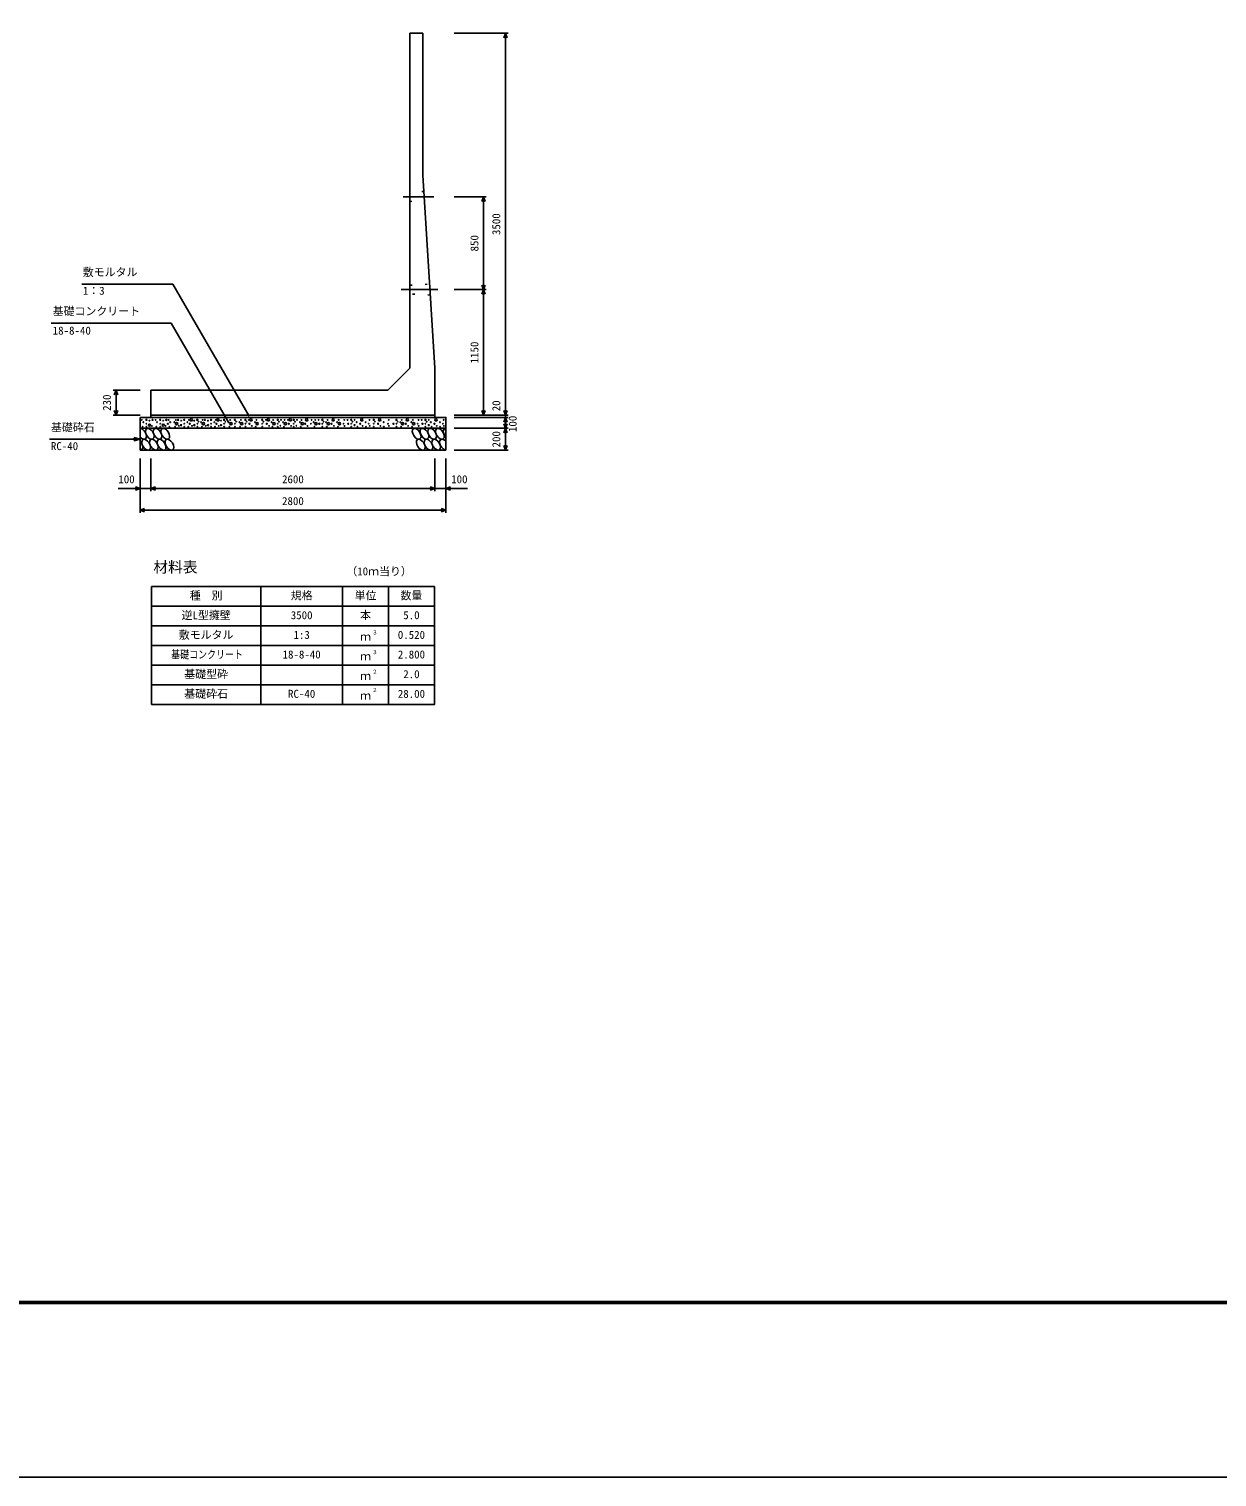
# Model space of a CAD drawing. Units: millimetres, scale not verified. Extents: x -67200 to 67200, y -23760 to 23760.
# Drawn here: x 29145 to 40022, y -23760 to -10498 of the extents above; entities that cross this region are included whole.
import ezdxf
from ezdxf.enums import TextEntityAlignment as Align

# ---------------------------------------------------------------- set-up
doc = ezdxf.new("R2010")
doc.units = ezdxf.units.MM
doc.header["$LTSCALE"] = 80
doc.linetypes.add('CHAIN1', pattern=[8, 5, -1, 1, -1])
doc.linetypes.add('DOTTED', pattern=[1.75, 0.25, -1.5])
for name, color, linetype, lineweight in [('0-0_CENTER', 7, 'CHAIN1', 25), ('0-1_DIM', 7, 'Continuous', 25), ('0-2_Defpoints', 5, 'Continuous', 25), ('0-3_HATCH', 6, 'Continuous', 25), ('0-4_HYO', 3, 'Continuous', 25), ('0-5_HYO2', 4, 'Continuous', 25), ('0-6_OUTLINE', 1, 'Continuous', 25), ('0-7_OUTLINE2', 4, 'DOTTED', 25), ('0-8_TXT', 7, 'Continuous', 25), ('0-9_WAKU', 3, 'Continuous', 25)]:
    doc.layers.add(name, color=color, linetype=linetype, lineweight=lineweight)
doc.styles.add('ＭＳ ゴシック', font='')
doc.styles.get('ＭＳ ゴシック').set_extended_font_data('MS Gothic')

msp = doc.modelspace()

# ---------------------------------------------------------------- linework, layer by layer
at = {"layer": '0-0_CENTER'}
for p, q in [((32852.77, -12035.57), (32569.84, -12035.57)), ((32889.2, -12885.57), (32551.46, -12885.57))]:
    msp.add_line(p, q, dxfattribs=at)
at = {"layer": '0-1_DIM'}
for p, q in [((33532, -10535.57), (33037, -10535.57)), ((33507, -14035.57), (33507, -10535.57)), ((33332, -12035.57), (33037, -12035.57)), ((33307, -12035.57), (33307, -12885.57)), ((29628.9, -12834.16), (30461.32, -12834.16)), ((31160.03, -14044.37), (30461.32, -12834.16)), ((33332, -12885.57), (33037, -12885.57)), ((33307, -12885.57), (33307, -14035.57)), ((29347.29, -13191.67), (30446.84, -13191.67)), ((30974.89, -14106.28), (30446.84, -13191.67)), ((29917, -13805.57), (30162, -13805.57)), ((29942, -13805.57), (29942, -14035.57)), ((29917, -14035.57), (30162, -14035.57)), ((33532, -14035.57), (33037, -14035.57)), ((33532, -14055.57), (33037, -14055.57)), ((33507, -14035.57), (33507, -14055.57)), ((33507, -14055.57), (33507, -14155.57)), ((33532, -14155.57), (33037, -14155.57)), ((33507, -14155.57), (33507, -14355.57)), ((30162, -14255.57), (30104.04, -14240.04)), ((30162, -14930.57), (30162, -14430.57)), ((30262, -14730.57), (30262, -14430.57)), ((32862, -14730.57), (32862, -14430.57)), ((32862, -14730.57), (32862, -14430.57)), ((32962, -14930.57), (32962, -14430.57)), ((33532, -14355.57), (33037, -14355.57)), ((29962.46, -14705.57), (30162, -14705.57)), ((30262, -14705.57), (30162, -14705.57)), ((32862, -14705.57), (30262, -14705.57)), ((32962, -14705.57), (32862, -14705.57)), ((33161.54, -14705.57), (32962, -14705.57)), ((32962, -14905.57), (30162, -14905.57))]:
    msp.add_line(p, q, dxfattribs=at)
for points in [[(33491.61, -10577.86), (33507, -10535.57), (33522.39, -10577.86)], [(33291.61, -12077.86), (33307, -12035.57), (33322.39, -12077.86)], [(33291.61, -12843.28), (33307, -12885.57), (33322.39, -12843.28)], [(33291.61, -12927.86), (33307, -12885.57), (33322.39, -12927.86)], [(29957.39, -13847.86), (29942, -13805.57), (29926.61, -13847.86)], [(29957.39, -13993.28), (29942, -14035.57), (29926.61, -13993.28)], [(33291.61, -13993.28), (33307, -14035.57), (33322.39, -13993.28)], [(33491.61, -13993.28), (33507, -14035.57), (33522.39, -13993.28)], [(33491.61, -14097.86), (33507, -14055.57), (33522.39, -14097.86)], [(33491.61, -14113.28), (33507, -14155.57), (33522.39, -14113.28)], [(33491.61, -14197.86), (33507, -14155.57), (33522.39, -14197.86)], [(29331.68, -14255.57), (30162, -14255.57), (30104.04, -14271.1)], [(33491.61, -14313.28), (33507, -14355.57), (33522.39, -14313.28)], [(30119.71, -14690.18), (30162, -14705.57), (30119.71, -14720.96)], [(30304.29, -14690.18), (30262, -14705.57), (30304.29, -14720.96)], [(32819.71, -14690.18), (32862, -14705.57), (32819.71, -14720.96)], [(33004.29, -14690.18), (32962, -14705.57), (33004.29, -14720.96)], [(30204.29, -14890.18), (30162, -14905.57), (30204.29, -14920.96)], [(32919.71, -14890.18), (32962, -14905.57), (32919.71, -14920.96)]]:
    msp.add_lwpolyline(points, dxfattribs=at)
at = {"layer": '0-2_Defpoints'}
msp.add_lwpolyline([(0, -23760), (67200, -23760), (67200, 23760), (0, 23760)], close=True, dxfattribs=at)
at = {"layer": '0-3_HATCH'}
for centre, radius in [((30177.97, -14078.39), 2.5), ((30184.98, -14141.42), 2.5), ((30191.99, -14099.4), 2.5), ((30220.86, -14077.52), 5), ((30220.86, -14113.41), 2.5), ((30220.86, -14141.42), 2.5), ((30248.9, -14126.54), 10), ((30248.9, -14085.39), 2.5), ((30269.93, -14133.54), 2.5), ((30276.94, -14078.39), 5), ((30304.07, -14078.39), 2.5), ((30311.08, -14141.42), 2.5), ((30318.09, -14099.4), 2.5), ((30346.97, -14077.52), 5), ((30346.97, -14113.41), 2.5), ((30346.97, -14141.42), 2.5), ((30375.01, -14126.54), 10), ((30375.01, -14085.39), 2.5), ((30396.03, -14133.54), 2.5), ((30403.04, -14078.39), 5), ((30417.06, -14113.41), 5), ((30424.07, -14078.39), 2.5), ((30431.08, -14141.42), 2.5), ((30438.09, -14099.4), 2.5), ((30475.91, -14099.4), 2.5), ((30482.92, -14141.42), 2.5), ((30496.94, -14113.41), 10), ((30489.93, -14078.39), 2.5), ((30510.96, -14078.39), 5), ((30517.97, -14133.54), 2.5), ((30538.99, -14126.54), 5), ((30538.99, -14085.39), 2.5), ((30567.03, -14077.52), 5), ((30567.03, -14113.41), 2.5), ((30567.03, -14141.42), 2.5), ((30595.91, -14099.4), 2.5), ((30602.92, -14141.42), 2.5), ((30609.93, -14078.39), 2.5), ((30616.94, -14113.41), 5), ((30630.96, -14078.39), 10), ((30637.97, -14133.54), 2.5), ((30658.99, -14126.54), 5), ((30658.99, -14085.39), 2.5), ((30687.03, -14077.52), 5), ((30687.03, -14113.41), 2.5), ((30687.03, -14141.42), 2.5), ((30698.37, -14095.08), 2.5), ((30721.13, -14099.4), 2.5), ((30728.14, -14141.42), 2.5), ((30742.16, -14113.41), 10), ((30735.15, -14078.39), 2.5), ((30756.18, -14078.39), 5), ((30763.19, -14133.54), 2.5), ((30784.22, -14126.54), 5), ((30784.22, -14085.39), 2.5), ((30812.26, -14077.52), 5), ((30812.26, -14113.41), 2.5), ((30812.26, -14141.42), 2.5), ((30841.13, -14099.4), 2.5), ((30848.14, -14141.42), 2.5), ((30855.15, -14078.39), 2.5), ((30862.16, -14113.41), 5), ((30876.18, -14078.39), 10), ((30883.19, -14133.54), 2.5), ((30904.22, -14126.54), 5), ((30904.22, -14085.39), 2.5), ((30932.26, -14077.52), 5), ((30932.26, -14113.41), 2.5), ((30932.26, -14141.42), 2.5), ((30943.6, -14095.08), 2.5), ((30973.06, -14099.4), 2.5), ((30980.07, -14141.42), 2.5), ((30994.09, -14113.41), 10), ((30987.08, -14078.39), 2.5), ((31030.7, -14077.52), 5), ((31030.7, -14113.41), 2.5), ((31030.7, -14141.42), 2.5), ((31042.04, -14095.08), 2.5), ((31071.5, -14099.4), 2.5), ((31078.51, -14141.42), 2.5), ((31092.53, -14113.41), 10), ((31085.51, -14078.39), 2.5), ((31127.69, -14077.52), 5), ((31127.69, -14113.41), 2.5), ((31127.69, -14141.42), 2.5), ((31139.03, -14095.08), 2.5), ((31157.39, -14078.39), 2.5), ((31164.4, -14113.41), 5), ((31178.42, -14078.39), 10), ((31185.43, -14133.54), 2.5), ((31213.77, -14099.4), 2.5), ((31220.78, -14141.42), 2.5), ((31234.8, -14113.41), 10), ((31227.79, -14078.39), 2.5), ((31281.08, -14077.52), 5), ((31281.08, -14113.41), 2.5), ((31281.08, -14141.42), 2.5), ((31292.42, -14095.08), 2.5), ((31315.05, -14078.39), 2.5), ((31322.06, -14113.41), 5), ((31336.08, -14078.39), 10), ((31343.09, -14133.54), 2.5), ((31366.74, -14099.4), 2.5), ((31373.75, -14141.42), 2.5), ((31387.77, -14113.41), 10), ((31380.76, -14078.39), 2.5), ((31422.94, -14077.52), 5), ((31422.94, -14113.41), 2.5), ((31422.94, -14141.42), 2.5), ((31434.28, -14095.08), 2.5), ((31447.59, -14131.76), 2.5), ((31452.63, -14078.39), 2.5), ((31471.87, -14099.4), 2.5), ((31478.88, -14141.42), 2.5), ((31492.9, -14113.41), 10), ((31485.89, -14078.39), 2.5), ((31516.67, -14078.39), 2.5), ((31523.69, -14113.41), 5), ((31537.71, -14078.39), 10), ((31544.71, -14133.54), 2.5), ((31569.47, -14077.52), 5), ((31569.47, -14113.41), 2.5), ((31569.47, -14141.42), 2.5), ((31580.81, -14095.08), 2.5), ((31594.13, -14131.76), 2.5), ((31599.17, -14078.39), 2.5), ((31626.16, -14099.4), 2.5), ((31633.17, -14141.42), 2.5), ((31647.19, -14113.41), 10), ((31640.18, -14078.39), 2.5), ((31674.32, -14113.41), 5), ((31688.34, -14078.39), 10), ((31695.35, -14133.54), 2.5), ((31725.99, -14113.41), 2.5), ((31732.43, -14078.39), 2.5), ((31751.66, -14099.4), 2.5), ((31758.67, -14141.42), 2.5), ((31772.69, -14113.41), 10), ((31765.68, -14078.39), 2.5), ((31796.47, -14078.39), 2.5), ((31803.48, -14113.41), 5), ((31830.87, -14077.52), 5), ((31830.87, -14113.41), 2.5), ((31830.87, -14141.42), 2.5), ((31842.21, -14095.08), 2.5), ((31865.33, -14099.4), 2.5), ((31872.34, -14141.42), 2.5), ((31886.36, -14113.41), 10), ((31879.35, -14078.39), 2.5), ((31915.97, -14113.41), 5), ((31929.99, -14078.39), 10), ((31936.99, -14133.54), 2.5), ((31966.61, -14099.4), 2.5), ((31973.62, -14141.42), 2.5), ((31987.64, -14113.41), 10), ((31980.62, -14078.39), 2.5), ((32025.66, -14113.41), 2.5), ((32032.09, -14078.39), 2.5), ((32034, -14133.54), 2.5), ((32061.46, -14078.39), 2.5), ((32068.48, -14113.41), 5), ((32095.87, -14077.52), 5), ((32095.87, -14113.41), 2.5), ((32095.87, -14141.42), 2.5), ((32107.21, -14095.08), 2.5), ((32126.35, -14125.7), 5), ((32126.18, -14078.39), 2.5), ((32145.39, -14099.4), 2.5), ((32152.4, -14141.42), 2.5), ((32178.02, -14113.41), 5), ((32192.04, -14078.39), 10), ((32199.05, -14133.54), 2.5), ((32228.66, -14099.4), 2.5), ((32230.13, -14141.42), 2.5), ((32256.3, -14113.41), 2.5), ((32262.73, -14078.39), 2.5), ((32264.64, -14133.54), 2.5), ((32301.51, -14077.52), 5), ((32301.51, -14113.41), 2.5), ((32301.51, -14141.42), 2.5), ((32312.85, -14095.08), 2.5), ((32342.03, -14113.41), 5), ((32356.05, -14078.39), 10), ((32363.06, -14133.54), 2.5), ((32392.67, -14099.4), 2.5), ((32394.14, -14141.42), 2.5), ((32432.18, -14113.41), 2.5), ((32438.62, -14078.39), 2.5), ((32440.53, -14133.54), 2.5), ((32482.66, -14113.41), 5), ((32510.05, -14077.52), 5), ((32510.05, -14113.41), 2.5), ((32510.05, -14141.42), 2.5), ((32521.39, -14095.08), 2.5), ((32544.51, -14099.4), 2.5), ((32551.52, -14141.42), 2.5), ((32565.54, -14113.41), 10), ((32558.53, -14078.39), 2.5), ((32595.15, -14113.41), 5), ((32609.17, -14078.39), 10), ((32616.18, -14133.54), 2.5), ((32645.79, -14099.4), 2.5), ((32652.8, -14141.42), 2.5), ((32666.82, -14113.41), 10), ((32659.8, -14078.39), 2.5), ((32704.84, -14113.41), 2.5), ((32711.27, -14078.39), 2.5), ((32713.18, -14133.54), 2.5), ((32740.64, -14078.39), 2.5), ((32747.66, -14113.41), 5), ((32775.05, -14077.52), 5), ((32775.05, -14113.41), 2.5), ((32775.05, -14141.42), 2.5), ((32786.39, -14095.08), 2.5), ((32805.53, -14125.7), 5), ((32805.36, -14078.39), 2.5), ((32824.57, -14099.4), 2.5), ((32831.58, -14141.42), 2.5), ((32857.2, -14113.41), 5), ((32871.22, -14078.39), 10), ((32878.23, -14133.54), 2.5), ((32907.84, -14099.4), 2.5), ((32909.31, -14141.42), 2.5), ((32935.48, -14113.41), 2.5), ((32941.91, -14078.39), 2.5), ((32943.82, -14133.54), 2.5)]:
    msp.add_circle(centre, radius, dxfattribs=at)
for centre, start_param, end_param in [((30180.48, -14205.58), 1.84200472, 5.94741382), ((32978.49, -14205.58), 5.89182623, 8.18077762), ((30146.72, -14305.57), 2.71731194, 5.07210661), ((32944.73, -14305.57), 5.01737961, 9.05522424)]:
    msp.add_ellipse(centre, major_axis=(-29.09, 47.08), ratio=0.5792, start_param=start_param, end_param=end_param, dxfattribs=at)
for centre in [(30251.42, -14205.58), (30322.37, -14205.58), (30393.31, -14205.58), (32694.71, -14205.58), (32765.65, -14205.58), (32836.6, -14205.58), (32907.54, -14205.58), (30217.66, -14305.57), (30288.61, -14305.57), (30359.55, -14305.57), (30430.5, -14305.57), (32731.89, -14305.57), (32802.84, -14305.57), (32873.78, -14305.57)]:
    msp.add_ellipse(centre, major_axis=(-29.09, 47.08), ratio=0.5792, dxfattribs=at)
at = {"layer": '0-4_HYO'}
for p, q in [((31267, -15605.57), (31267, -16685.57)), ((32017, -15605.57), (32017, -16685.57)), ((32437, -15605.57), (32437, -16685.57)), ((30267, -15785.57), (32857, -15785.57))]:
    msp.add_line(p, q, dxfattribs=at)
msp.add_lwpolyline([(30267, -16685.57), (32857, -16685.57), (32857, -15605.57), (30267, -15605.57)], close=True, dxfattribs=at)
at = {"layer": '0-5_HYO2'}
for p, q in [((30267, -15965.57), (32857, -15965.57)), ((30267, -16145.57), (32857, -16145.57)), ((30267, -16325.57), (32857, -16325.57)), ((30267, -16505.57), (32857, -16505.57))]:
    msp.add_line(p, q, dxfattribs=at)
at = {"layer": '0-6_OUTLINE'}
for p, q in [((32632, -10535.57), (32752, -10535.57)), ((32632, -10535.57), (32632, -13605.57)), ((32752, -10535.57), (32752, -11835.57)), ((32752, -11835.57), (32862, -13605.57)), ((32632, -13605.57), (32432, -13805.57)), ((32862, -14055.57), (32862, -13605.57)), ((30262, -13805.57), (32432, -13805.57)), ((30262, -13805.57), (30262, -14055.57)), ((30162, -14055.57), (30162, -14355.57)), ((30262, -14035.57), (32862, -14035.57)), ((30162, -14155.57), (32962, -14155.57)), ((30162, -14355.57), (32962, -14355.57))]:
    msp.add_line(p, q, dxfattribs=at)
msp.add_lwpolyline([(30162, -14055.57), (32962, -14055.57), (32962, -14355.57)], dxfattribs=at)
at = {"layer": '0-7_OUTLINE2'}
for p, q in [((32761.32, -11985.57), (32632, -11995.57)), ((32632, -12075.57), (32767.54, -12085.57)), ((32632, -12845.57), (32811.04, -12835.57)), ((32817.25, -12935.57), (32632, -12925.57))]:
    msp.add_line(p, q, dxfattribs=at)
at = {"layer": '0-9_WAKU', "lineweight": 50}
msp.add_lwpolyline([(1600, -22160), (65600, -22160), (65600, 22160), (1600, 22160)], close=True, dxfattribs=at)

# ---------------------------------------------------------------- texts
at = {"layer": '0-1_DIM', "style": 'ＭＳ ゴシック'}
for s, p in [('3500', (33482, -12385.57)), ('850', (33282, -12535.57)), ('1150', (33282, -13560.57)), ('230', (29917, -13995.57)), ('20', (33482, -13999.61)), ('100', (33632, -14189.59)), ('200', (33482, -14330.57))]:
    msp.add_text(s, height=73.31, rotation=90, dxfattribs=at).set_placement(p, align=Align.BOTTOM_LEFT)
for s, p in [('敷モルタル', (29638.26, -12784.16)), ('1：3', (29638.26, -12954.28)), ('基礎コンクリート', (29362.67, -13141.67)), ('18-8-40', (29362.67, -13319.3)), ('基礎砕石', (29346.01, -14205.57)), ('RC-40', (29346.01, -14376.95)), ('100', (29963.36, -14680.57)), ('2600', (31462, -14680.57)), ('100', (33010.64, -14680.57)), ('2800', (31462, -14880.57))]:
    msp.add_text(s, height=73.31, dxfattribs=at).set_placement(p, align=Align.BOTTOM_LEFT)
at = {"layer": '0-8_TXT', "style": 'ＭＳ ゴシック'}
for s, height, p in [('材料表', 98.97, (30283.67, -15505.57)), ('（10ｍ当り）', 73.31, (32050.33, -15523.9)), ('種\u3000別', 73.31, (30617, -15745.57)), ('規格', 73.31, (31542, -15745.57)), ('単位', 73.31, (32127, -15745.57)), ('数量', 73.31, (32547, -15745.57)), ('逆L型擁壁', 73.31, (30542, -15925.57)), ('3500', 73.31, (31542, -15925.57)), ('本', 73.31, (32177, -15925.57)), ('5.0', 73.31, (32572, -15925.57)), ('敷モルタル', 73.31, (30517, -16105.57)), ('1:3', 73.31, (31567, -16105.57)), ('ｍ', 73.31, (32177, -16122.24)), ('３', 36.66, (32286.24, -16054.95)), ('0.520', 73.31, (32522, -16105.57)), ('18-8-40', 73.31, (31467, -16285.57)), ('ｍ', 73.31, (32177, -16302.24)), ('３', 36.66, (32286.24, -16234.95)), ('2.800', 73.31, (32522, -16285.57)), ('基礎型砕', 73.31, (30567, -16465.57)), ('ｍ', 73.31, (32177, -16482.24)), ('２', 36.66, (32286.24, -16414.95)), ('2.0', 73.31, (32572, -16465.57)), ('基礎砕石', 73.31, (30567, -16645.57)), ('RC-40', 73.31, (31517, -16645.57)), ('２', 36.66, (32286.24, -16581.62)), ('28.00', 73.31, (32522, -16645.57)), ('ｍ', 73.31, (32177, -16662.24))]:
    msp.add_text(s, height=height, dxfattribs=at).set_placement(p, align=Align.BOTTOM_LEFT)
at = {"layer": '0-8_TXT', "style": 'ＭＳ ゴシック', "width": 0.8}
msp.add_text('基礎コンクリート', height=73.31, dxfattribs=at).set_placement((30447, -16285.57), align=Align.BOTTOM_LEFT)

doc.saveas('drawing.dxf')
